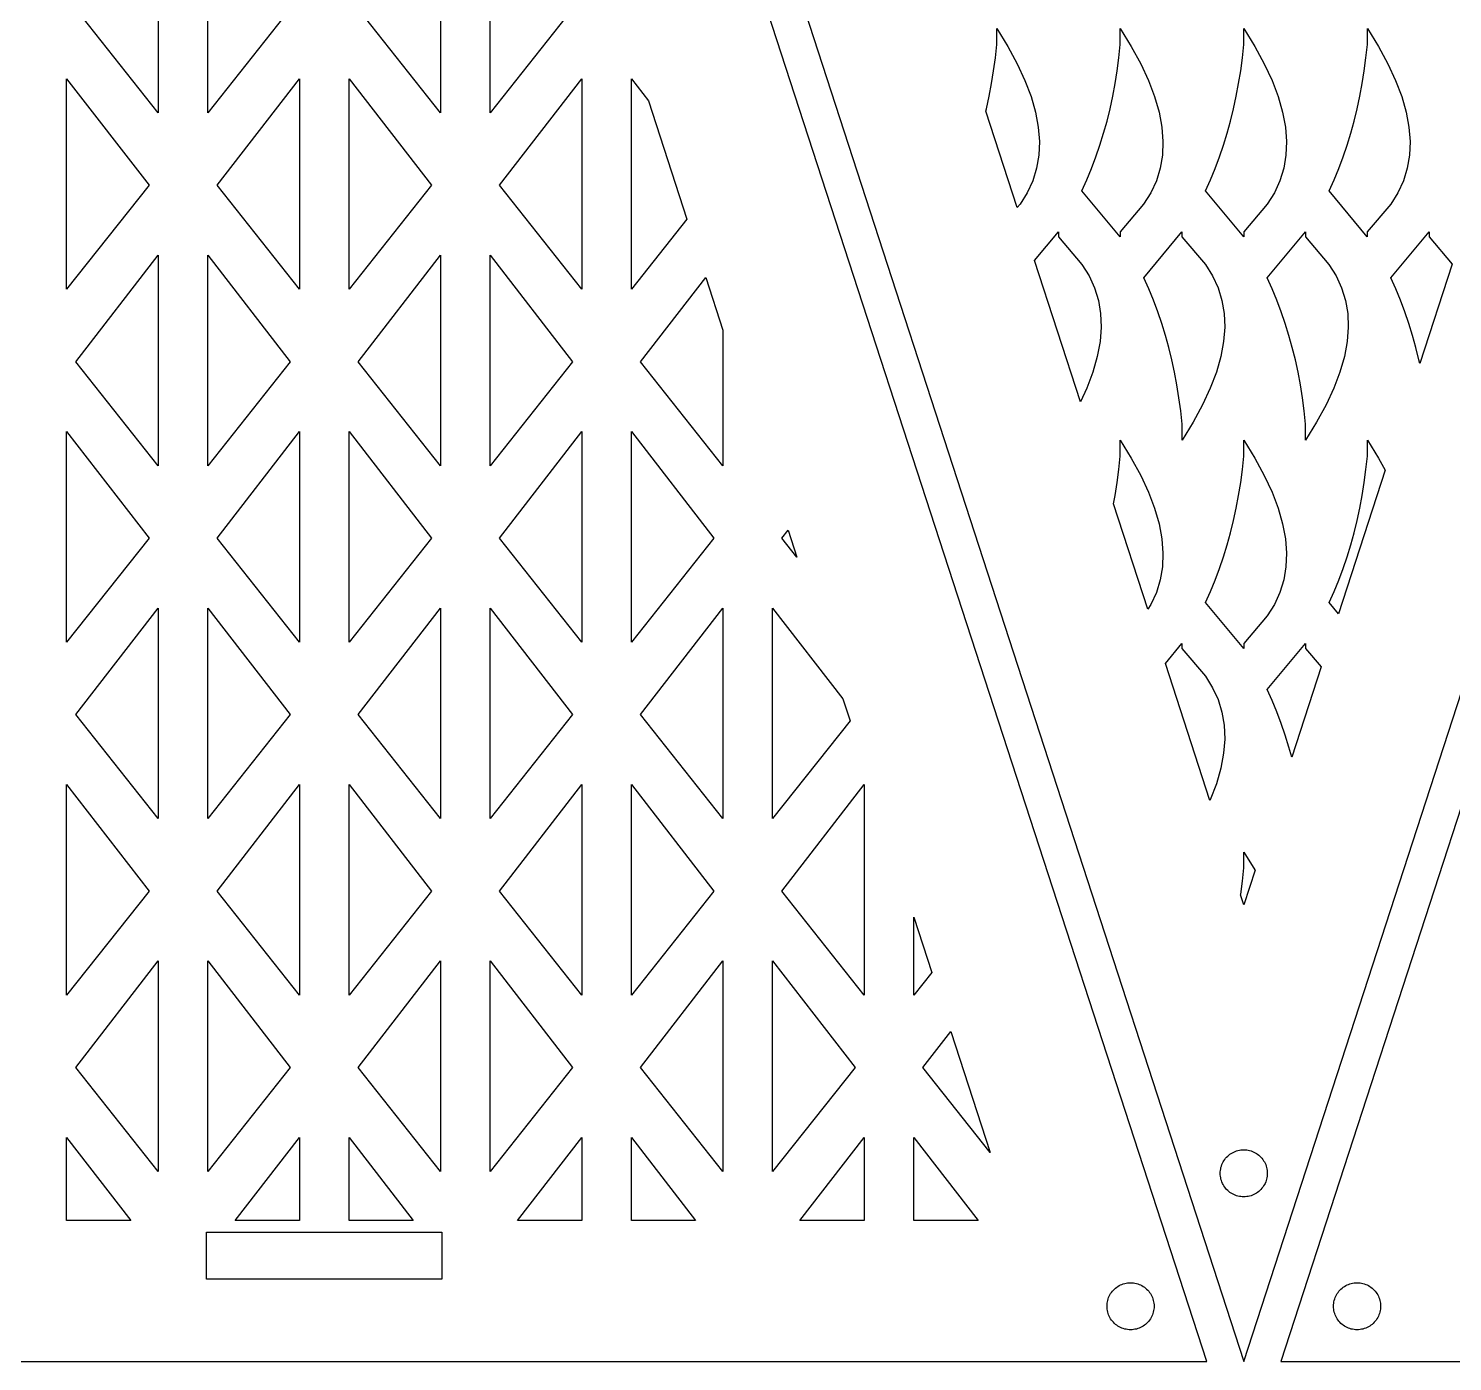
# Model space of a CAD drawing. Header units: metres. Extents: x 20 to 717, y 20 to 251.
# Drawn here: x 382.5 to 503.5, y 20 to 133.3 of the extents above; entities that cross this region are included whole.
import ezdxf

# ---------------------------------------------------------------- set-up
doc = ezdxf.new("R2010")
doc.units = ezdxf.units.M

msp = doc.modelspace()

# ---------------------------------------------------------------- linework, layer by layer
for p, q in [((482.617, 20), (407.617, 250.826)), ((410.772, 250.826), (485.772, 20.0001)), ((485.772, 20.0001), (560.772, 250.826)), ((563.926, 250.826), (488.926, 20)), ((393.509, 144.051), (393.509, 126.156)), ((397.726, 126.156), (397.726, 144.051)), ((417.509, 144.051), (417.509, 126.156)), ((421.726, 126.156), (421.726, 144.051)), ((393.509, 126.156), (386.506, 135)), ((404.73, 135), (397.726, 126.156)), ((417.509, 126.156), (410.505, 135)), ((428.729, 135), (421.726, 126.156)), ((464.776, 131.969), (464.776, 133.315)), ((464.776, 133.315), (465.712, 131.801)), ((475.276, 131.969), (475.276, 133.315)), ((475.276, 133.315), (476.211, 131.801)), ((485.776, 131.969), (485.776, 133.315)), ((485.776, 133.315), (486.711, 131.801)), ((496.275, 131.969), (496.275, 133.315)), ((496.275, 133.315), (497.211, 131.801)), ((464.658, 130.84), (464.776, 131.969)), ((475.158, 130.84), (475.276, 131.969)), ((485.657, 130.84), (485.776, 131.969)), ((496.157, 130.84), (496.275, 131.969)), ((464.511, 129.731), (464.658, 130.84)), ((465.712, 131.801), (466.513, 130.328)), ((475.011, 129.731), (475.158, 130.84)), ((476.211, 131.801), (477.013, 130.328)), ((485.511, 129.731), (485.657, 130.84)), ((486.711, 131.801), (487.512, 130.328)), ((496.01, 129.731), (496.157, 130.84)), ((497.211, 131.801), (498.012, 130.328)), ((464.337, 128.635), (464.511, 129.731)), ((466.513, 130.328), (467.173, 128.907)), ((474.837, 128.635), (475.011, 129.731)), ((477.013, 130.328), (477.672, 128.907)), ((485.336, 128.635), (485.511, 129.731)), ((487.512, 130.328), (488.172, 128.907)), ((495.836, 128.635), (496.01, 129.731)), ((498.012, 130.328), (498.672, 128.907)), ((385.726, 129.051), (392.73, 120)), ((385.726, 111.156), (385.726, 129.051)), ((398.506, 120), (405.509, 129.051)), ((405.509, 129.051), (405.509, 111.156)), ((409.726, 129.051), (416.729, 120)), ((409.726, 111.156), (409.726, 129.051)), ((422.505, 120), (429.509, 129.051)), ((429.509, 129.051), (429.509, 111.156)), ((433.726, 129.051), (435.176, 127.177)), ((433.726, 111.156), (433.726, 129.051)), ((464.135, 127.558), (464.337, 128.635)), ((467.173, 128.907), (467.692, 127.537)), ((474.635, 127.558), (474.837, 128.635)), ((477.672, 128.907), (478.192, 127.537)), ((485.135, 127.558), (485.336, 128.635)), ((488.172, 128.907), (488.691, 127.537)), ((495.634, 127.558), (495.836, 128.635)), ((498.672, 128.907), (499.191, 127.537)), ((435.176, 127.177), (438.445, 117.116)), ((463.906, 126.494), (464.135, 127.558)), ((467.692, 127.537), (468.07, 126.217)), ((474.406, 126.494), (474.635, 127.558)), ((478.192, 127.537), (478.569, 126.217)), ((484.905, 126.494), (485.135, 127.558)), ((488.691, 127.537), (489.069, 126.217)), ((495.405, 126.494), (495.634, 127.558)), ((499.191, 127.537), (499.569, 126.217)), ((463.854, 126.288), (463.906, 126.494)), ((466.512, 118.109), (463.854, 126.288)), ((468.07, 126.217), (468.305, 124.948)), ((474.148, 125.449), (474.406, 126.494)), ((478.569, 126.217), (478.805, 124.948)), ((484.647, 125.449), (484.905, 126.494)), ((489.069, 126.217), (489.305, 124.948)), ((495.147, 125.449), (495.405, 126.494)), ((499.569, 126.217), (499.805, 124.948)), ((468.305, 124.948), (468.4, 123.731)), ((473.862, 124.419), (474.148, 125.449)), ((478.805, 124.948), (478.9, 123.731)), ((484.362, 124.419), (484.647, 125.449)), ((489.305, 124.948), (489.399, 123.731)), ((494.861, 124.419), (495.147, 125.449)), ((499.805, 124.948), (499.899, 123.731)), ((468.4, 123.731), (468.355, 122.564)), ((473.548, 123.406), (473.862, 124.419)), ((478.9, 123.731), (478.854, 122.564)), ((484.048, 123.406), (484.362, 124.419)), ((489.399, 123.731), (489.354, 122.564)), ((494.547, 123.406), (494.861, 124.419)), ((499.899, 123.731), (499.854, 122.564)), ((468.355, 122.564), (468.167, 121.446)), ((472.837, 121.43), (473.206, 122.41)), ((473.206, 122.41), (473.548, 123.406)), ((478.854, 122.564), (478.666, 121.446)), ((483.337, 121.43), (483.706, 122.41)), ((483.706, 122.41), (484.048, 123.406)), ((489.354, 122.564), (489.166, 121.446)), ((493.836, 121.43), (494.205, 122.41)), ((494.205, 122.41), (494.547, 123.406)), ((499.854, 122.564), (499.666, 121.446)), ((468.167, 121.446), (467.839, 120.38)), ((472.44, 120.466), (472.837, 121.43)), ((478.666, 121.446), (478.339, 120.38)), ((482.94, 120.466), (483.337, 121.43)), ((489.166, 121.446), (488.838, 120.38)), ((493.439, 120.466), (493.836, 121.43)), ((499.666, 121.446), (499.338, 120.38)), ((392.73, 120), (385.726, 111.156)), ((405.509, 111.156), (398.506, 120)), ((416.729, 120), (409.726, 111.156)), ((429.509, 111.156), (422.505, 120)), ((467.839, 120.38), (467.37, 119.367)), ((472.016, 119.523), (472.44, 120.466)), ((478.339, 120.38), (477.869, 119.367)), ((482.516, 119.523), (482.94, 120.466)), ((488.838, 120.38), (488.369, 119.367)), ((493.015, 119.523), (493.439, 120.466)), ((499.338, 120.38), (498.869, 119.367)), ((467.37, 119.367), (466.759, 118.402)), ((475.269, 115.624), (472.016, 119.523)), ((477.869, 119.367), (477.258, 118.402)), ((485.769, 115.624), (482.516, 119.523)), ((488.369, 119.367), (487.758, 118.402)), ((496.268, 115.624), (493.015, 119.523)), ((498.869, 119.367), (498.258, 118.402)), ((466.759, 118.402), (466.512, 118.109)), ((477.258, 118.402), (475.269, 116.039)), ((487.758, 118.402), (485.769, 116.039)), ((498.258, 118.402), (496.268, 116.039)), ((438.445, 117.116), (433.726, 111.156)), ((467.981, 113.587), (470.019, 116.028)), ((470.019, 116.028), (470.019, 115.613)), ((470.019, 115.613), (472.009, 113.25)), ((475.269, 116.039), (475.269, 115.624)), ((477.265, 112.13), (480.518, 116.028)), ((480.518, 116.028), (480.518, 115.613)), ((480.518, 115.613), (482.509, 113.25)), ((485.769, 116.039), (485.769, 115.624)), ((487.765, 112.13), (491.018, 116.028)), ((491.018, 116.028), (491.018, 115.613)), ((491.018, 115.613), (493.008, 113.25)), ((496.268, 116.039), (496.268, 115.624)), ((498.265, 112.13), (501.518, 116.028)), ((501.518, 116.028), (501.518, 115.613)), ((501.518, 115.613), (503.468, 113.297)), ((386.506, 105), (393.509, 114.052)), ((393.509, 114.052), (393.509, 96.1562)), ((397.726, 114.052), (404.73, 105)), ((397.726, 96.1562), (397.726, 114.052)), ((410.505, 105), (417.509, 114.052)), ((417.509, 114.052), (417.509, 96.1562)), ((421.726, 114.052), (428.729, 105)), ((421.726, 96.1562), (421.726, 114.052)), ((471.882, 101.581), (467.981, 113.587)), ((472.009, 113.25), (472.62, 112.286)), ((482.509, 113.25), (483.119, 112.286)), ((493.008, 113.25), (493.619, 112.286)), ((503.468, 113.297), (500.722, 104.845)), ((434.505, 105), (440.052, 112.169)), ((440.052, 112.169), (441.509, 107.687)), ((472.62, 112.286), (473.089, 111.272)), ((477.69, 111.186), (477.265, 112.13)), ((483.119, 112.286), (483.588, 111.272)), ((488.19, 111.186), (487.765, 112.13)), ((493.619, 112.286), (494.088, 111.272)), ((498.69, 111.186), (498.265, 112.13)), ((473.089, 111.272), (473.417, 110.205)), ((473.417, 110.205), (473.605, 109.089)), ((478.087, 110.223), (477.69, 111.186)), ((478.456, 109.242), (478.087, 110.223)), ((483.588, 111.272), (483.917, 110.205)), ((483.917, 110.205), (484.105, 109.089)), ((488.587, 110.223), (488.19, 111.186)), ((488.955, 109.242), (488.587, 110.223)), ((494.088, 111.272), (494.416, 110.205)), ((494.416, 110.205), (494.604, 109.089)), ((499.087, 110.223), (498.69, 111.186)), ((499.456, 109.242), (499.087, 110.223)), ((473.605, 109.089), (473.65, 107.922)), ((478.798, 108.245), (478.456, 109.242)), ((484.105, 109.089), (484.15, 107.922)), ((489.297, 108.245), (488.955, 109.242)), ((494.604, 109.089), (494.649, 107.922)), ((499.798, 108.245), (499.456, 109.242)), ((473.65, 107.922), (473.555, 106.704)), ((479.112, 107.233), (478.798, 108.245)), ((484.15, 107.922), (484.054, 106.704)), ((489.611, 107.233), (489.297, 108.245)), ((494.649, 107.922), (494.554, 106.704)), ((500.112, 107.233), (499.798, 108.245)), ((441.509, 107.687), (441.509, 96.1562)), ((473.555, 106.704), (473.32, 105.436)), ((479.398, 106.202), (479.112, 107.233)), ((484.054, 106.704), (483.819, 105.436)), ((489.897, 106.202), (489.611, 107.233)), ((494.554, 106.704), (494.319, 105.436)), ((500.397, 106.202), (500.112, 107.233)), ((473.32, 105.436), (472.942, 104.115)), ((479.656, 105.157), (479.398, 106.202)), ((483.819, 105.436), (483.441, 104.115)), ((490.155, 105.157), (489.897, 106.202)), ((494.319, 105.436), (493.941, 104.115)), ((500.655, 105.157), (500.397, 106.202)), ((393.509, 96.1562), (386.506, 105)), ((404.73, 105), (397.726, 96.1562)), ((417.509, 96.1562), (410.505, 105)), ((428.729, 105), (421.726, 96.1562)), ((441.509, 96.1562), (434.505, 105)), ((472.942, 104.115), (472.422, 102.745)), ((479.885, 104.095), (479.656, 105.157)), ((480.087, 103.018), (479.885, 104.095)), ((483.441, 104.115), (482.922, 102.745)), ((490.384, 104.095), (490.155, 105.157)), ((490.586, 103.018), (490.384, 104.095)), ((493.941, 104.115), (493.421, 102.745)), ((500.722, 104.845), (500.655, 105.157)), ((480.261, 101.922), (480.087, 103.018)), ((490.761, 101.922), (490.586, 103.018)), ((472.422, 102.745), (471.882, 101.581)), ((480.408, 100.811), (480.261, 101.922)), ((482.922, 102.745), (482.262, 101.324)), ((490.908, 100.811), (490.761, 101.922)), ((493.421, 102.745), (492.762, 101.324)), ((480.526, 99.6837), (480.408, 100.811)), ((482.262, 101.324), (481.461, 99.8517)), ((491.026, 99.6837), (490.908, 100.811)), ((492.762, 101.324), (491.961, 99.8517)), ((481.461, 99.8517), (480.526, 98.337)), ((480.526, 98.337), (480.526, 99.6837)), ((491.961, 99.8517), (491.026, 98.337)), ((491.026, 98.337), (491.026, 99.6837)), ((385.726, 99.0518), (392.73, 90)), ((385.726, 81.1562), (385.726, 99.0518)), ((398.506, 90), (405.509, 99.0518)), ((405.509, 99.0518), (405.509, 81.1562)), ((409.726, 99.0518), (416.729, 90)), ((409.726, 81.1562), (409.726, 99.0518)), ((422.505, 90), (429.509, 99.0518)), ((429.509, 99.0518), (429.509, 81.1562)), ((433.726, 99.0518), (440.729, 90)), ((433.726, 81.1562), (433.726, 99.0518)), ((475.276, 96.9689), (475.276, 98.3146)), ((475.276, 98.3146), (476.211, 96.8009)), ((485.776, 96.9689), (485.776, 98.3146)), ((485.776, 98.3146), (486.711, 96.8009)), ((496.275, 96.9689), (496.275, 98.3146)), ((496.275, 98.3146), (497.211, 96.8009)), ((475.158, 95.84), (475.276, 96.9689)), ((485.657, 95.84), (485.776, 96.9689)), ((496.157, 95.84), (496.275, 96.9689)), ((475.011, 94.7306), (475.158, 95.84)), ((476.211, 96.8009), (477.013, 95.3282)), ((485.511, 94.7306), (485.657, 95.84)), ((486.711, 96.8009), (487.512, 95.3282)), ((497.773, 95.7687), (493.81, 83.5704)), ((496.01, 94.7306), (496.157, 95.84)), ((497.211, 96.8009), (497.773, 95.7687)), ((474.837, 93.6349), (475.011, 94.7306)), ((477.013, 95.3282), (477.672, 93.9073)), ((485.336, 93.6349), (485.511, 94.7306)), ((487.512, 95.3282), (488.172, 93.9073)), ((495.836, 93.6349), (496.01, 94.7306)), ((474.701, 92.9064), (474.837, 93.6349)), ((477.672, 93.9073), (478.192, 92.5372)), ((485.135, 92.5577), (485.336, 93.6349)), ((488.172, 93.9073), (488.691, 92.5372)), ((495.634, 92.5577), (495.836, 93.6349)), ((477.609, 83.9562), (474.701, 92.9064)), ((478.192, 92.5372), (478.569, 91.2169)), ((484.905, 91.4943), (485.135, 92.5577)), ((488.691, 92.5372), (489.069, 91.2169)), ((495.405, 91.4943), (495.634, 92.5577)), ((478.569, 91.2169), (478.805, 89.9484)), ((484.647, 90.4493), (484.905, 91.4943)), ((489.069, 91.2169), (489.305, 89.9484)), ((495.147, 90.4493), (495.405, 91.4943)), ((392.73, 90), (385.726, 81.1562)), ((405.509, 81.1562), (398.506, 90)), ((416.729, 90), (409.726, 81.1562)), ((429.509, 81.1562), (422.505, 90)), ((440.729, 90), (433.726, 81.1562)), ((446.505, 90), (447.034, 90.6826)), ((447.778, 88.3936), (446.505, 90)), ((447.034, 90.6826), (447.778, 88.3936)), ((478.805, 89.9484), (478.9, 88.7306)), ((484.362, 89.4191), (484.647, 90.4493)), ((489.305, 89.9484), (489.399, 88.7306)), ((494.861, 89.4191), (495.147, 90.4493)), ((478.9, 88.7306), (478.854, 87.5636)), ((483.706, 87.4103), (484.048, 88.4064)), ((484.048, 88.4064), (484.362, 89.4191)), ((489.399, 88.7306), (489.354, 87.5636)), ((494.205, 87.4103), (494.547, 88.4064)), ((494.547, 88.4064), (494.861, 89.4191)), ((478.854, 87.5636), (478.666, 86.4464)), ((483.337, 86.4298), (483.706, 87.4103)), ((489.354, 87.5636), (489.166, 86.4464)), ((493.836, 86.4298), (494.205, 87.4103)), ((478.666, 86.4464), (478.339, 85.38)), ((482.94, 85.4659), (483.337, 86.4298)), ((489.166, 86.4464), (488.838, 85.38)), ((493.439, 85.4659), (493.836, 86.4298)), ((478.339, 85.38), (477.869, 84.3673)), ((482.516, 84.5226), (482.94, 85.4659)), ((488.838, 85.38), (488.369, 84.3673)), ((493.015, 84.5226), (493.439, 85.4659)), ((386.506, 75), (393.509, 84.0518)), ((393.509, 84.0518), (393.509, 66.1562)), ((397.726, 84.0518), (404.73, 75)), ((397.726, 66.1562), (397.726, 84.0518)), ((410.505, 75), (417.509, 84.0518)), ((417.509, 84.0518), (417.509, 66.1562)), ((421.726, 84.0518), (428.729, 75)), ((421.726, 66.1562), (421.726, 84.0518)), ((434.505, 75), (441.509, 84.0518)), ((441.509, 84.0518), (441.509, 66.1562)), ((445.726, 84.0518), (451.695, 76.3369)), ((445.726, 66.1562), (445.726, 84.0518)), ((477.869, 84.3673), (477.609, 83.9562)), ((485.769, 80.6241), (482.516, 84.5226)), ((488.369, 84.3673), (487.758, 83.4025)), ((493.81, 83.5704), (493.015, 84.5226)), ((487.758, 83.4025), (485.769, 81.0392)), ((479.109, 79.339), (480.518, 81.0284)), ((480.518, 81.0284), (480.518, 80.6134)), ((480.518, 80.6134), (482.509, 78.2501)), ((485.769, 81.0392), (485.769, 80.6241)), ((487.765, 77.13), (491.018, 81.0284)), ((491.018, 81.0284), (491.018, 80.6134)), ((491.018, 80.6134), (492.339, 79.0441)), ((482.895, 67.6876), (479.109, 79.339)), ((492.339, 79.0441), (489.848, 71.3781)), ((482.509, 78.2501), (483.119, 77.2863)), ((451.695, 76.3369), (452.304, 74.4629)), ((483.119, 77.2863), (483.588, 76.2716)), ((483.588, 76.2716), (483.917, 75.2052)), ((488.19, 76.1857), (487.765, 77.13)), ((483.917, 75.2052), (484.105, 74.089)), ((488.587, 75.2228), (488.19, 76.1857)), ((488.955, 74.2423), (488.587, 75.2228)), ((393.509, 66.1562), (386.506, 75)), ((404.73, 75), (397.726, 66.1562)), ((417.509, 66.1562), (410.505, 75)), ((428.729, 75), (421.726, 66.1562)), ((441.509, 66.1562), (434.505, 75)), ((452.304, 74.4629), (445.726, 66.1562)), ((484.105, 74.089), (484.15, 72.922)), ((489.297, 73.2452), (488.955, 74.2423)), ((484.15, 72.922), (484.054, 71.7042)), ((489.611, 72.2325), (489.297, 73.2452)), ((484.054, 71.7042), (483.819, 70.4357)), ((489.848, 71.3781), (489.611, 72.2325)), ((483.819, 70.4357), (483.441, 69.1154)), ((385.726, 69.0518), (392.73, 60)), ((385.726, 51.1562), (385.726, 69.0518)), ((398.506, 60), (405.509, 69.0518)), ((405.509, 69.0518), (405.509, 51.1562)), ((409.726, 69.0518), (416.729, 60)), ((409.726, 51.1562), (409.726, 69.0518)), ((422.505, 60), (429.509, 69.0518)), ((429.509, 69.0518), (429.509, 51.1562)), ((433.726, 69.0518), (440.729, 60)), ((433.726, 51.1562), (433.726, 69.0518)), ((446.505, 60), (453.509, 69.0518)), ((453.509, 69.0518), (453.509, 51.1562)), ((483.441, 69.1154), (482.922, 67.7452)), ((482.922, 67.7452), (482.895, 67.6876)), ((485.776, 61.9689), (485.776, 63.3146)), ((485.776, 63.3146), (486.711, 61.8009)), ((485.657, 60.84), (485.776, 61.9689)), ((486.727, 61.7726), (485.772, 58.8331)), ((486.711, 61.8009), (486.727, 61.7726)), ((485.511, 59.7306), (485.657, 60.84)), ((392.73, 60), (385.726, 51.1562)), ((405.509, 51.1562), (398.506, 60)), ((416.729, 60), (409.726, 51.1562)), ((429.509, 51.1562), (422.505, 60)), ((440.729, 60), (433.726, 51.1562)), ((453.509, 51.1562), (446.505, 60)), ((485.5, 59.6671), (485.511, 59.7306)), ((485.772, 58.8331), (485.5, 59.6671)), ((457.726, 57.7764), (459.251, 53.082)), ((457.726, 51.1562), (457.726, 57.7764)), ((386.506, 45), (393.509, 54.0518)), ((393.509, 54.0518), (393.509, 36.1562)), ((397.726, 54.0518), (404.73, 45)), ((397.726, 36.1562), (397.726, 54.0518)), ((410.505, 45), (417.509, 54.0518)), ((417.509, 54.0518), (417.509, 36.1562)), ((421.726, 54.0518), (428.729, 45)), ((421.726, 36.1562), (421.726, 54.0518)), ((434.505, 45), (441.509, 54.0518)), ((441.509, 54.0518), (441.509, 36.1562)), ((445.726, 54.0518), (452.729, 45)), ((445.726, 36.1562), (445.726, 54.0518)), ((459.251, 53.082), (457.726, 51.1562)), ((458.506, 45), (460.88, 48.0684)), ((460.88, 48.0684), (464.223, 37.7803)), ((393.509, 36.1562), (386.506, 45)), ((404.73, 45), (397.726, 36.1562)), ((417.509, 36.1562), (410.505, 45)), ((428.729, 45), (421.726, 36.1562)), ((441.509, 36.1562), (434.505, 45)), ((452.729, 45), (445.726, 36.1562)), ((464.223, 37.7803), (458.506, 45)), ((385.726, 32), (385.726, 39.0518)), ((385.726, 39.0518), (391.182, 32)), ((400.053, 32), (405.509, 39.0518)), ((405.509, 39.0518), (405.509, 32)), ((409.726, 32), (409.726, 39.0518)), ((409.726, 39.0518), (415.182, 32)), ((424.053, 32), (429.509, 39.0518)), ((429.509, 39.0518), (429.509, 32)), ((433.726, 32), (433.726, 39.0518)), ((433.726, 39.0518), (439.181, 32)), ((448.053, 32), (453.509, 39.0518)), ((453.509, 39.0518), (453.509, 32)), ((457.726, 32), (457.726, 39.0518)), ((457.726, 39.0518), (463.182, 32)), ((484.403, 37.4581), (484.497, 37.5411)), ((484.497, 37.5411), (484.596, 37.6183)), ((484.596, 37.6183), (484.701, 37.6886)), ((484.701, 37.6886), (484.808, 37.7521)), ((484.808, 37.7521), (484.92, 37.8097)), ((484.92, 37.8097), (485.036, 37.8595)), ((485.036, 37.8595), (485.154, 37.9025)), ((485.154, 37.9025), (485.275, 37.9376)), ((485.275, 37.9376), (485.397, 37.964)), ((485.397, 37.964), (485.521, 37.9845)), ((485.521, 37.9845), (485.646, 37.9962)), ((485.646, 37.9962), (485.772, 38.0001)), ((485.772, 38.0001), (485.898, 37.9962)), ((485.898, 37.9962), (486.023, 37.9845)), ((486.023, 37.9845), (486.147, 37.964)), ((486.147, 37.964), (486.269, 37.9376)), ((486.269, 37.9376), (486.39, 37.9025)), ((486.39, 37.9025), (486.508, 37.8595)), ((486.508, 37.8595), (486.623, 37.8097)), ((486.623, 37.8097), (486.736, 37.7521)), ((486.736, 37.7521), (486.843, 37.6886)), ((486.843, 37.6886), (486.948, 37.6183)), ((486.948, 37.6183), (487.046, 37.5411)), ((487.046, 37.5411), (487.141, 37.4581)), ((483.788, 36.2501), (483.807, 36.3751)), ((483.807, 36.3751), (483.834, 36.4972)), ((483.834, 36.4972), (483.87, 36.6183)), ((483.87, 36.6183), (483.913, 36.7365)), ((483.913, 36.7365), (483.962, 36.8517)), ((483.962, 36.8517), (484.019, 36.963)), ((484.019, 36.963), (484.083, 37.0714)), ((484.083, 37.0714), (484.154, 37.1749)), ((484.154, 37.1749), (484.231, 37.2755)), ((484.231, 37.2755), (484.314, 37.3693)), ((484.314, 37.3693), (484.403, 37.4581)), ((487.141, 37.4581), (487.23, 37.3693)), ((487.23, 37.3693), (487.313, 37.2755)), ((487.313, 37.2755), (487.39, 37.1749)), ((487.39, 37.1749), (487.46, 37.0714)), ((487.46, 37.0714), (487.525, 36.963)), ((487.525, 36.963), (487.581, 36.8517)), ((487.581, 36.8517), (487.631, 36.7365)), ((487.631, 36.7365), (487.674, 36.6183)), ((487.674, 36.6183), (487.709, 36.4972)), ((487.709, 36.4972), (487.737, 36.3751)), ((487.737, 36.3751), (487.756, 36.2501)), ((483.772, 36.0001), (483.776, 36.1251)), ((483.776, 35.8741), (483.772, 36.0001)), ((483.776, 36.1251), (483.788, 36.2501)), ((483.788, 35.7491), (483.776, 35.8741)), ((483.807, 35.6251), (483.788, 35.7491)), ((483.834, 35.5021), (483.807, 35.6251)), ((483.87, 35.382), (483.834, 35.5021)), ((483.913, 35.2648), (483.87, 35.382)), ((483.962, 35.1486), (483.913, 35.2648)), ((484.019, 35.0363), (483.962, 35.1486)), ((487.581, 35.1486), (487.525, 35.0363)), ((487.631, 35.2648), (487.581, 35.1486)), ((487.674, 35.382), (487.631, 35.2648)), ((487.709, 35.5021), (487.674, 35.382)), ((487.737, 35.6251), (487.709, 35.5021)), ((487.756, 35.7491), (487.737, 35.6251)), ((487.756, 36.2501), (487.768, 36.1251)), ((487.768, 35.8741), (487.756, 35.7491)), ((487.768, 36.1251), (487.772, 36.0001)), ((487.772, 36.0001), (487.768, 35.8741)), ((484.083, 34.9279), (484.019, 35.0363)), ((484.154, 34.8243), (484.083, 34.9279)), ((484.231, 34.7257), (484.154, 34.8243)), ((484.314, 34.631), (484.231, 34.7257)), ((484.403, 34.5421), (484.314, 34.631)), ((484.497, 34.4591), (484.403, 34.5421)), ((484.596, 34.382), (484.497, 34.4591)), ((484.701, 34.3116), (484.596, 34.382)), ((484.808, 34.2472), (484.701, 34.3116)), ((484.92, 34.1906), (484.808, 34.2472)), ((485.036, 34.1407), (484.92, 34.1906)), ((485.154, 34.0988), (485.036, 34.1407)), ((485.275, 34.0636), (485.154, 34.0988)), ((485.397, 34.0353), (485.275, 34.0636)), ((485.521, 34.0167), (485.397, 34.0353)), ((485.646, 34.004), (485.521, 34.0167)), ((485.772, 34.0001), (485.646, 34.004)), ((485.898, 34.004), (485.772, 34.0001)), ((486.023, 34.0167), (485.898, 34.004)), ((486.147, 34.0353), (486.023, 34.0167)), ((486.269, 34.0636), (486.147, 34.0353)), ((486.39, 34.0988), (486.269, 34.0636)), ((486.508, 34.1407), (486.39, 34.0988)), ((486.623, 34.1906), (486.508, 34.1407)), ((486.736, 34.2472), (486.623, 34.1906)), ((486.843, 34.3116), (486.736, 34.2472)), ((486.948, 34.382), (486.843, 34.3116)), ((487.046, 34.4591), (486.948, 34.382)), ((487.141, 34.5421), (487.046, 34.4591)), ((487.23, 34.631), (487.141, 34.5421)), ((487.313, 34.7257), (487.23, 34.631)), ((487.39, 34.8243), (487.313, 34.7257)), ((487.46, 34.9279), (487.39, 34.8243)), ((487.525, 35.0363), (487.46, 34.9279)), ((391.182, 32), (385.726, 32)), ((405.509, 32), (400.053, 32)), ((415.182, 32), (409.726, 32)), ((429.509, 32), (424.053, 32)), ((439.181, 32), (433.726, 32)), ((453.509, 32), (448.053, 32)), ((463.182, 32), (457.726, 32)), ((397.617, 27), (397.617, 31)), ((397.617, 31), (417.617, 31)), ((417.617, 31), (417.617, 27)), ((417.617, 27), (397.617, 27)), ((475.528, 26.6045), (475.648, 26.6396)), ((475.648, 26.6396), (475.771, 26.667)), ((475.771, 26.667), (475.895, 26.6865)), ((475.895, 26.6865), (476.02, 26.6982)), ((476.02, 26.6982), (476.146, 26.7021)), ((476.146, 26.7021), (476.271, 26.6982)), ((476.271, 26.6982), (476.396, 26.6865)), ((476.396, 26.6865), (476.52, 26.667)), ((476.52, 26.667), (476.643, 26.6396)), ((476.643, 26.6396), (476.763, 26.6045)), ((494.781, 26.6045), (494.901, 26.6396)), ((494.901, 26.6396), (495.024, 26.667)), ((495.024, 26.667), (495.148, 26.6865)), ((495.148, 26.6865), (495.273, 26.6982)), ((495.273, 26.6982), (495.398, 26.7021)), ((495.398, 26.7021), (495.524, 26.6982)), ((495.524, 26.6982), (495.649, 26.6865)), ((495.649, 26.6865), (495.773, 26.667)), ((495.773, 26.667), (495.896, 26.6396)), ((495.896, 26.6396), (496.016, 26.6045)), ((474.243, 25.3203), (474.285, 25.4385)), ((474.285, 25.4385), (474.335, 25.5537)), ((474.335, 25.5537), (474.393, 25.666)), ((474.393, 25.666), (474.456, 25.7744)), ((474.456, 25.7744), (474.528, 25.8779)), ((474.528, 25.8779), (474.604, 25.9775)), ((474.604, 25.9775), (474.688, 26.0713)), ((474.688, 26.0713), (474.777, 26.1602)), ((474.777, 26.1602), (474.87, 26.2432)), ((474.87, 26.2432), (474.97, 26.3203)), ((474.97, 26.3203), (475.074, 26.3906)), ((475.074, 26.3906), (475.182, 26.4551)), ((475.182, 26.4551), (475.294, 26.5117)), ((475.294, 26.5117), (475.409, 26.5615)), ((475.409, 26.5615), (475.528, 26.6045)), ((476.763, 26.6045), (476.881, 26.5615)), ((476.881, 26.5615), (476.997, 26.5117)), ((476.997, 26.5117), (477.109, 26.4551)), ((477.109, 26.4551), (477.217, 26.3906)), ((477.217, 26.3906), (477.321, 26.3203)), ((477.321, 26.3203), (477.42, 26.2432)), ((477.42, 26.2432), (477.515, 26.1602)), ((477.515, 26.1602), (477.603, 26.0713)), ((477.603, 26.0713), (477.687, 25.9775)), ((477.687, 25.9775), (477.763, 25.8779)), ((477.763, 25.8779), (477.834, 25.7744)), ((477.834, 25.7744), (477.898, 25.666)), ((477.898, 25.666), (477.955, 25.5537)), ((477.955, 25.5537), (478.005, 25.4385)), ((478.005, 25.4385), (478.047, 25.3203)), ((493.497, 25.3203), (493.539, 25.4385)), ((493.539, 25.4385), (493.588, 25.5537)), ((493.588, 25.5537), (493.646, 25.666)), ((493.646, 25.666), (493.709, 25.7744)), ((493.709, 25.7744), (493.781, 25.8779)), ((493.781, 25.8779), (493.857, 25.9775)), ((493.857, 25.9775), (493.941, 26.0713)), ((493.941, 26.0713), (494.029, 26.1602)), ((494.029, 26.1602), (494.124, 26.2432)), ((494.124, 26.2432), (494.223, 26.3203)), ((494.223, 26.3203), (494.327, 26.3906)), ((494.327, 26.3906), (494.435, 26.4551)), ((494.435, 26.4551), (494.546, 26.5117)), ((494.546, 26.5117), (494.663, 26.5615)), ((494.663, 26.5615), (494.781, 26.6045)), ((496.016, 26.6045), (496.134, 26.5615)), ((496.134, 26.5615), (496.25, 26.5117)), ((496.25, 26.5117), (496.362, 26.4551)), ((496.362, 26.4551), (496.47, 26.3906)), ((496.47, 26.3906), (496.574, 26.3203)), ((496.574, 26.3203), (496.673, 26.2432)), ((496.673, 26.2432), (496.767, 26.1602)), ((496.767, 26.1602), (496.856, 26.0713)), ((496.856, 26.0713), (496.94, 25.9775)), ((496.94, 25.9775), (497.016, 25.8779)), ((497.016, 25.8779), (497.087, 25.7744)), ((497.087, 25.7744), (497.151, 25.666)), ((497.151, 25.666), (497.209, 25.5537)), ((497.209, 25.5537), (497.258, 25.4385)), ((497.258, 25.4385), (497.3, 25.3203)), ((474.146, 24.7021), (474.15, 24.8281)), ((474.15, 24.5771), (474.146, 24.7021)), ((474.15, 24.8281), (474.161, 24.9531)), ((474.161, 24.4512), (474.15, 24.5771)), ((474.161, 24.9531), (474.181, 25.0771)), ((474.181, 24.3271), (474.161, 24.4512)), ((474.181, 25.0771), (474.208, 25.1992)), ((474.208, 24.2051), (474.181, 24.3271)), ((474.208, 25.1992), (474.243, 25.3203)), ((478.047, 25.3203), (478.082, 25.1992)), ((478.082, 25.1992), (478.11, 25.0771)), ((478.11, 24.3271), (478.082, 24.2051)), ((478.11, 25.0771), (478.129, 24.9531)), ((478.129, 24.4512), (478.11, 24.3271)), ((478.129, 24.9531), (478.141, 24.8281)), ((478.141, 24.5771), (478.129, 24.4512)), ((478.141, 24.8281), (478.146, 24.7021)), ((478.146, 24.7021), (478.141, 24.5771)), ((493.398, 24.7021), (493.403, 24.8281)), ((493.403, 24.5771), (493.398, 24.7021)), ((493.403, 24.8281), (493.415, 24.9531)), ((493.415, 24.4512), (493.403, 24.5771)), ((493.415, 24.9531), (493.434, 25.0771)), ((493.434, 24.3271), (493.415, 24.4512)), ((493.434, 25.0771), (493.461, 25.1992)), ((493.461, 24.2051), (493.434, 24.3271)), ((493.461, 25.1992), (493.497, 25.3203)), ((497.3, 25.3203), (497.335, 25.1992)), ((497.335, 25.1992), (497.363, 25.0771)), ((497.363, 24.3271), (497.335, 24.2051)), ((497.363, 25.0771), (497.382, 24.9531)), ((497.382, 24.4512), (497.363, 24.3271)), ((497.382, 24.9531), (497.394, 24.8281)), ((497.394, 24.5771), (497.382, 24.4512)), ((497.394, 24.8281), (497.398, 24.7021)), ((497.398, 24.7021), (497.394, 24.5771)), ((474.243, 24.084), (474.208, 24.2051)), ((474.285, 23.9658), (474.243, 24.084)), ((474.335, 23.8506), (474.285, 23.9658)), ((474.393, 23.7393), (474.335, 23.8506)), ((474.456, 23.6309), (474.393, 23.7393)), ((474.528, 23.5264), (474.456, 23.6309)), ((474.604, 23.4277), (474.528, 23.5264)), ((474.688, 23.333), (474.604, 23.4277)), ((474.777, 23.2441), (474.688, 23.333)), ((474.87, 23.1611), (474.777, 23.2441)), ((474.97, 23.084), (474.87, 23.1611)), ((475.074, 23.0137), (474.97, 23.084)), ((475.182, 22.9492), (475.074, 23.0137)), ((477.217, 23.0137), (477.109, 22.9492)), ((477.321, 23.084), (477.217, 23.0137)), ((477.42, 23.1611), (477.321, 23.084)), ((477.515, 23.2441), (477.42, 23.1611)), ((477.603, 23.333), (477.515, 23.2441)), ((477.687, 23.4277), (477.603, 23.333)), ((477.763, 23.5264), (477.687, 23.4277)), ((477.834, 23.6309), (477.763, 23.5264)), ((477.898, 23.7393), (477.834, 23.6309)), ((477.955, 23.8506), (477.898, 23.7393)), ((478.005, 23.9658), (477.955, 23.8506)), ((478.047, 24.084), (478.005, 23.9658)), ((478.082, 24.2051), (478.047, 24.084)), ((493.497, 24.084), (493.461, 24.2051)), ((493.539, 23.9658), (493.497, 24.084)), ((493.588, 23.8506), (493.539, 23.9658)), ((493.646, 23.7393), (493.588, 23.8506)), ((493.709, 23.6309), (493.646, 23.7393)), ((493.781, 23.5264), (493.709, 23.6309)), ((493.857, 23.4277), (493.781, 23.5264)), ((493.941, 23.333), (493.857, 23.4277)), ((494.029, 23.2441), (493.941, 23.333)), ((494.124, 23.1611), (494.029, 23.2441)), ((494.223, 23.084), (494.124, 23.1611)), ((494.327, 23.0137), (494.223, 23.084)), ((494.435, 22.9492), (494.327, 23.0137)), ((496.47, 23.0137), (496.362, 22.9492)), ((496.574, 23.084), (496.47, 23.0137)), ((496.673, 23.1611), (496.574, 23.084)), ((496.767, 23.2441), (496.673, 23.1611)), ((496.856, 23.333), (496.767, 23.2441)), ((496.94, 23.4277), (496.856, 23.333)), ((497.016, 23.5264), (496.94, 23.4277)), ((497.087, 23.6309), (497.016, 23.5264)), ((497.151, 23.7393), (497.087, 23.6309)), ((497.209, 23.8506), (497.151, 23.7393)), ((497.258, 23.9658), (497.209, 23.8506)), ((497.3, 24.084), (497.258, 23.9658)), ((497.335, 24.2051), (497.3, 24.084)), ((475.294, 22.8926), (475.182, 22.9492)), ((475.409, 22.8428), (475.294, 22.8926)), ((475.528, 22.7998), (475.409, 22.8428)), ((475.648, 22.7646), (475.528, 22.7998)), ((475.771, 22.7373), (475.648, 22.7646)), ((475.895, 22.7178), (475.771, 22.7373)), ((476.02, 22.7061), (475.895, 22.7178)), ((476.146, 22.7021), (476.02, 22.7061)), ((476.271, 22.7061), (476.146, 22.7021)), ((476.396, 22.7178), (476.271, 22.7061)), ((476.52, 22.7373), (476.396, 22.7178)), ((476.643, 22.7646), (476.52, 22.7373)), ((476.763, 22.7998), (476.643, 22.7646)), ((476.881, 22.8428), (476.763, 22.7998)), ((476.997, 22.8926), (476.881, 22.8428)), ((477.109, 22.9492), (476.997, 22.8926)), ((494.546, 22.8926), (494.435, 22.9492)), ((494.663, 22.8428), (494.546, 22.8926)), ((494.781, 22.7998), (494.663, 22.8428)), ((494.901, 22.7646), (494.781, 22.7998)), ((495.024, 22.7373), (494.901, 22.7646)), ((495.148, 22.7178), (495.024, 22.7373)), ((495.273, 22.7061), (495.148, 22.7178)), ((495.398, 22.7021), (495.273, 22.7061)), ((495.524, 22.7061), (495.398, 22.7021)), ((495.649, 22.7178), (495.524, 22.7061)), ((495.773, 22.7373), (495.649, 22.7178)), ((495.896, 22.7646), (495.773, 22.7373)), ((496.016, 22.7998), (495.896, 22.7646)), ((496.134, 22.8428), (496.016, 22.7998)), ((496.25, 22.8926), (496.134, 22.8428)), ((496.362, 22.9492), (496.25, 22.8926)), ((332.617, 20), (482.617, 20)), ((488.926, 20), (638.926, 20))]:
    msp.add_line(p, q)

doc.saveas('drawing.dxf')
